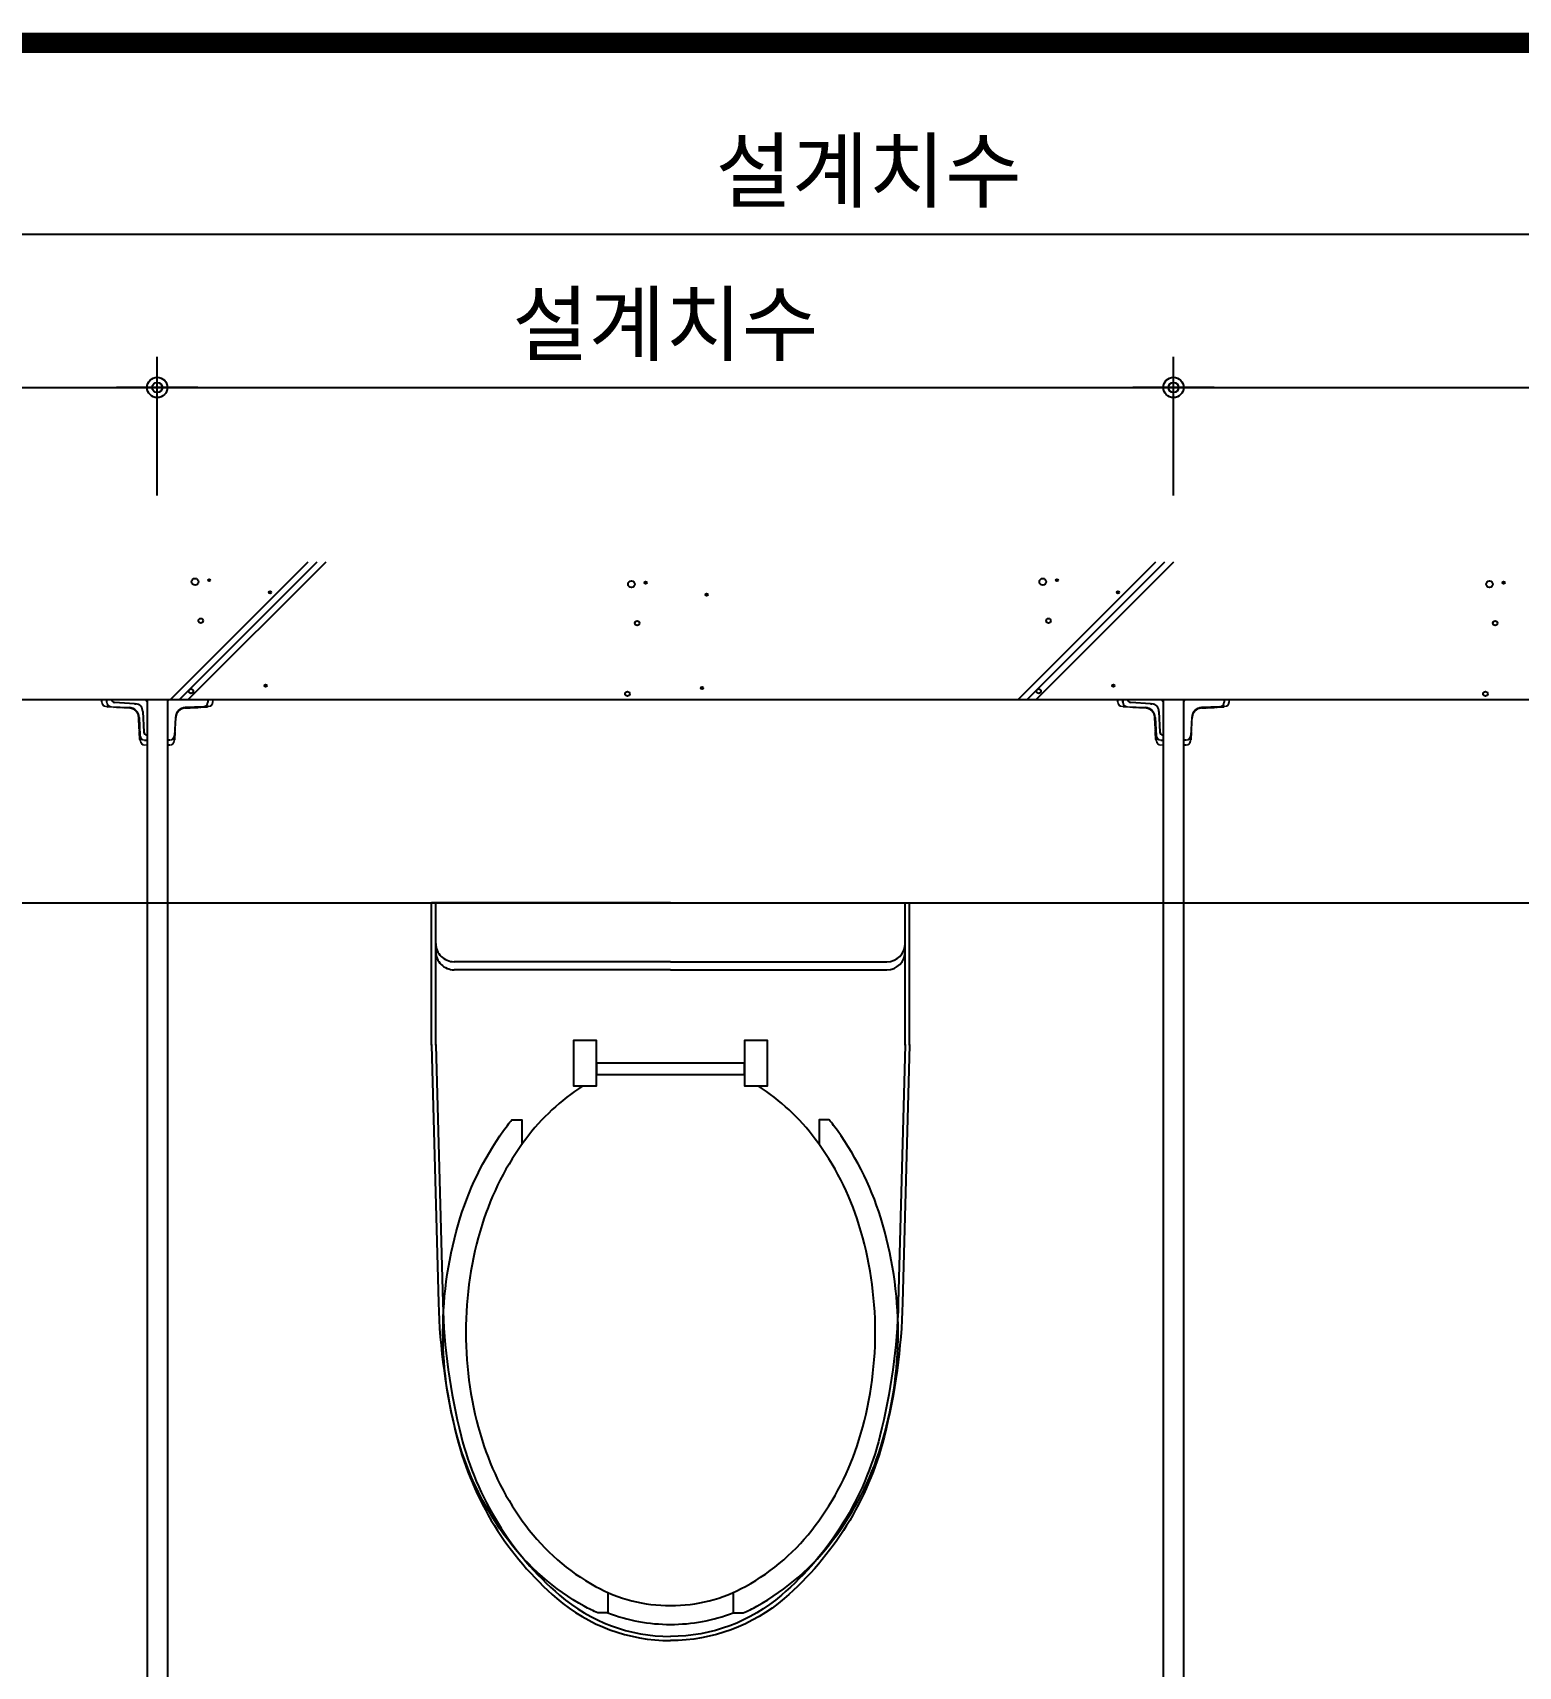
# Model space of a CAD drawing. Extents: x -256 to 8104, y -176 to 5714.
# Drawn here: x 3059 to 3790, y 3225 to 4029 of the extents above; entities that cross this region are included whole.
import ezdxf

# ---------------------------------------------------------------- set-up
doc = ezdxf.new("R2010")
doc.units = 0
doc.header["$LTSCALE"] = 30
doc.layers.get('0').update_dxf_attribs({"linetype": 'CONTINUOUS'})
doc.layers.get('DEFPOINTS').update_dxf_attribs({"linetype": 'CONTINUOUS'})
for name, color, linetype in [('0_toilet', 6, 'CONTINUOUS'), ('DIM', 7, 'CONTINUOUS'), ('HAT', 8, 'CONTINUOUS'), ('경첩', 4, 'CONTINUOUS'), ('부자재', 4, 'CONTINUOUS'), ('해치', 8, 'CONTINUOUS')]:
    doc.layers.add(name, color=color, linetype=linetype)
doc.styles.add('돋움', font='malgun.ttf')
doc.dimstyles.new('10', dxfattribs={"dimscale": 10, "dimtxt": 3, "dimasz": 1, "dimexe": 1.5, "dimexo": 2, "dimgap": 1, "dimtad": 1, "dimdec": 0, "dimlunit": 6, "dimtxsty": '돋움', "dimblk": 'DIMDOT', "dimcen": -1, "dimdle": 1.5, "dimclrt": 3, "dimazin": 3, "dimtfac": 1, "dimtdec": 0, "dimtix": 1, "dimtmove": 2, "dimatfit": 3, "dimldrblk": 'DIMDOT', "dimarcsym": 0})

# ---------------------------------------------------------------- blocks, each defined once
blk = doc.blocks.new('DIMDOT')
at = {"linetype": 'Continuous'}
blk.add_line((-2, 0), (2, 0), dxfattribs=at)
for radius in [0.5, 0.25]:
    blk.add_circle((0, 0), radius, dxfattribs=at)
blk = doc.blocks.new('*D21')
at = {"layer": 'DEFPOINTS', "color": 0}
for p in [(3620.23, 3854.62), (3120.23, 3781.49), (3620.23, 3781.49)]:
    blk.add_point(p, dxfattribs=at)
at = {"layer": 'DIM', "color": 0, "lineweight": -2, "ltscale": 10}
for p, q in [((3120.23, 3801.49), (3120.23, 3869.62)), ((3620.23, 3801.49), (3620.23, 3869.62)), ((3130.23, 3854.62), (3610.23, 3854.62))]:
    blk.add_line(p, q, dxfattribs=at)
at = {"layer": 'DIM', "color": 0, "lineweight": -2, "xscale": 10, "yscale": 10, "zscale": 10, "rotation": 180}
blk.add_blockref('DIMDOT', (3120.23, 3854.62), dxfattribs=at)
at = {"layer": 'DIM', "color": 0, "lineweight": -2, "xscale": 10, "yscale": 10, "zscale": 10}
blk.add_blockref('DIMDOT', (3620.23, 3854.62), dxfattribs=at)
at = {"layer": 'DIM', "color": 3, "insert": (3370.23, 3884.28), "char_height": 30, "attachment_point": 5, "style": '돋움'}
blk.add_mtext('설계치수', dxfattribs=at)
blk = doc.blocks.new('*D22')
at = {"layer": 'DEFPOINTS', "color": 0}
for p in [(3120.23, 3854.62), (2620.23, 3781.49), (3120.23, 3781.49)]:
    blk.add_point(p, dxfattribs=at)
at = {"layer": 'DIM', "color": 0, "lineweight": -2, "ltscale": 10}
for p, q in [((2620.23, 3801.49), (2620.23, 3869.62)), ((3120.23, 3801.49), (3120.23, 3869.62)), ((2630.23, 3854.62), (3110.23, 3854.62))]:
    blk.add_line(p, q, dxfattribs=at)
at = {"layer": 'DIM', "color": 0, "lineweight": -2, "xscale": 10, "yscale": 10, "zscale": 10, "rotation": 180}
blk.add_blockref('DIMDOT', (2620.23, 3854.62), dxfattribs=at)
at = {"layer": 'DIM', "color": 0, "lineweight": -2, "xscale": 10, "yscale": 10, "zscale": 10}
blk.add_blockref('DIMDOT', (3120.23, 3854.62), dxfattribs=at)
at = {"layer": 'DIM', "color": 3, "insert": (2870.23, 3884.28), "char_height": 30, "attachment_point": 5, "style": '돋움'}
blk.add_mtext('설계치수', dxfattribs=at)
blk = doc.blocks.new('A$C10E41893')
at = {"layer": '부자재'}
for p, q in [((6.5, 0), (6.5, 196)), ((123.3, 196), (6.5, 196)), ((123.3, 192.5), (6.5, 192.5)), ((54.8, 0), (54.8, 177.5)), ((61.4, 0), (61.4, 177.5)), ((6.5, 0), (6.5, -196)), ((54.8, 0), (54.8, -177.5)), ((61.4, 0), (61.4, -177.5)), ((123.3, -192.5), (6.5, -192.5)), ((123.3, -196), (6.5, -196))]:
    blk.add_line(p, q, dxfattribs=at)
for points in [[(122.7, 196, -0.012538), (123.3, 196), (334.6, 190.3, -0.055395), (444.7, 175.1, -0.154276), (576.9, 93.3, -0.179504), (611.5, 0, -0.179504)], [(122.8, 192.5, -0.012538), (123.2, 192.5), (334.5, 186.8, -0.055395), (443.8, 171.7, -0.154276), (574.3, 91, -0.179504), (608, 0, -0.179504)], [(572, 51.4), (588.8, 51.4), (588.8, 59.6, 0.021185), (583.3, 70.7, 0.106084), (528.4, 133.7, 0.085733), (452.6, 172.4, 0.075373), (358.7, 186.6, 0.075373), (264.8, 172.4, 0.085733), (189, 133.7, 0.007337), (184.4, 130.1), (184.4, 122), (204.7, 122)], [(156.7, -72, 0.089162), (200.2, -118.7, 0.085733), (270.3, -154.5, 0.075373), (358.7, -167.9, 0.075373), (447.1, -154.5, 0.085733), (517.2, -118.7, 0.106084), (567, -61.6, 0.126931), (582.8, 0, 0.126931), (567, 61.6, 0.106084), (517.2, 118.7, 0.085733), (447.1, 154.5, 0.075373), (358.7, 167.9, 0.075373), (270.3, 154.5, 0.085733), (200.2, 118.7, 0.089162), (156.7, 72)], [(588.8, -51.4, 0.090214), (598.2, 0, 0.090214), (588.8, 51.4, 0.106084)], [(122.7, -196, 0.012538), (123.3, -196), (334.6, -190.3, 0.055395), (444.7, -175.1, 0.154276), (576.9, -93.3, 0.179504), (611.5, 0, 0.179504)], [(122.8, -192.5, 0.012538), (123.2, -192.5), (334.5, -186.8, 0.055395), (443.8, -171.7, 0.154276), (574.3, -91, 0.179504), (608, 0, 0.179504)], [(572, -51.4), (588.8, -51.4), (588.8, -59.6, -0.021185), (583.3, -70.7, -0.106084), (528.4, -133.7, -0.085733), (452.6, -172.4, -0.075373), (358.7, -186.6, -0.075373), (264.8, -172.4, -0.085733), (189, -133.7, -0.007337), (184.4, -130.1), (184.4, -122), (204.7, -122)]]:
    blk.add_lwpolyline(points, format="xyb", dxfattribs=at)
blk.add_lwpolyline([(138, -60.8), (119.3, -60.8), (119.3, -79.5), (156.7, -79.5), (156.7, -60.8), (138, -60.8), (147.3, -60.8), (147.3, 60.8), (138, 60.8), (156.7, 60.8), (156.7, 79.5), (119.3, 79.5), (119.3, 60.8), (138, 60.8), (138, -60.8), (119.3, -60.8)], dxfattribs=at)
for centre, start, end in [((39.8, 177.5), 0, 90), ((46.4, 177.5), 0, 90), ((39.8, -177.5), 270, 0), ((46.4, -177.5), 270, 0)]:
    blk.add_arc(centre, 15, start, end, dxfattribs=at)
blk = doc.blocks.new('*D35')
at = {"layer": 'DEFPOINTS', "color": 0}
for p in [(4320.23, 3854.62), (3620.23, 3781.49), (4320.23, 3781.49)]:
    blk.add_point(p, dxfattribs=at)
at = {"layer": 'DIM', "color": 0, "lineweight": -2}
for p, q in [((3620.23, 3801.49), (3620.23, 3869.62)), ((4320.23, 3801.49), (4320.23, 3869.62)), ((3630.23, 3854.62), (4310.23, 3854.62))]:
    blk.add_line(p, q, dxfattribs=at)
at = {"layer": 'DIM', "color": 0, "lineweight": -2, "xscale": 10, "yscale": 10, "zscale": 10, "rotation": 180}
blk.add_blockref('DIMDOT', (3620.23, 3854.62), dxfattribs=at)
at = {"layer": 'DIM', "color": 0, "lineweight": -2, "xscale": 10, "yscale": 10, "zscale": 10}
blk.add_blockref('DIMDOT', (4320.23, 3854.62), dxfattribs=at)
at = {"layer": 'DIM', "color": 3, "insert": (3970.23, 3884.28), "char_height": 30, "attachment_point": 5, "style": '돋움'}
blk.add_mtext('설계치수', dxfattribs=at)
blk = doc.blocks.new('*D36')
at = {"layer": 'DEFPOINTS', "color": 0}
for p in [(4320.23, 3929.96), (2620.23, 3781.49), (4320.23, 3781.49)]:
    blk.add_point(p, dxfattribs=at)
at = {"layer": 'DIM', "color": 0, "lineweight": -2}
for p, q in [((2620.23, 3801.49), (2620.23, 3944.96)), ((4320.23, 3801.49), (4320.23, 3944.96)), ((2630.23, 3929.96), (4310.23, 3929.96))]:
    blk.add_line(p, q, dxfattribs=at)
at = {"layer": 'DIM', "color": 0, "lineweight": -2, "xscale": 10, "yscale": 10, "zscale": 10, "rotation": 180}
blk.add_blockref('DIMDOT', (2620.23, 3929.96), dxfattribs=at)
at = {"layer": 'DIM', "color": 0, "lineweight": -2, "xscale": 10, "yscale": 10, "zscale": 10}
blk.add_blockref('DIMDOT', (4320.23, 3929.96), dxfattribs=at)
at = {"layer": 'DIM', "color": 3, "insert": (3470.23, 3959.62), "char_height": 30, "attachment_point": 5, "style": '돋움'}
blk.add_mtext('설계치수', dxfattribs=at)
blk = doc.blocks.new('FOLDING_06')
for p, q in [((2620.23, 3701.05), (4320.23, 3701.05)), ((2620.23, 3601.05), (4320.23, 3601.05))]:
    blk.add_line(p, q)
at = {"color": 4}
for p, q in [((3108.97, 3698.97), (3099.25, 3699.56)), ((3108.97, 3698.97), (3109.64, 3698.97)), ((3608.92, 3698.97), (3599.2, 3699.56)), ((3608.92, 3698.97), (3609.59, 3698.97)), ((3113.05, 3695.11), (3113.55, 3685.08)), ((3613, 3695.11), (3613.5, 3685.08))]:
    blk.add_line(p, q, dxfattribs=at)
at = {"color": 8, "const_width": 10}
blk.add_lwpolyline([(2484.16, 4024.16), (5831.98, 4024.16)], dxfattribs=at)
at = {"color": 4}
for centre, radius, start, end in [((3099.33, 3701.17), 1.61, 184.02269, 266.84997), ((3109.4, 3695.32), 3.66, 356.64811, 86.2207), ((3599.28, 3701.17), 1.61, 184.02269, 266.84997), ((3609.35, 3695.32), 3.66, 356.64811, 86.2207), ((3115.19, 3685.25), 1.65, 186.1664, 269.59836), ((3615.14, 3685.25), 1.65, 186.1664, 269.59836)]:
    blk.add_arc(centre, radius, start, end, dxfattribs=at)
at = {"layer": '0_toilet'}
for p, q in [((3115.23, 3701.05), (3115.23, 2976.05)), ((3125.23, 3701.05), (3125.23, 2976.05)), ((3615.18, 3701.05), (3615.18, 2976.05)), ((3625.28, 2976.04), (3625.28, 3701.04))]:
    blk.add_line(p, q, dxfattribs=at)
at = {"layer": '경첩', "color": 4, "linetype": 'Continuous', "lineweight": 15}
for p, q in [((3092.73, 3699.91), (3092.73, 3701.05)), ((3092.73, 3701.05), (3092.98, 3701.05)), ((3092.98, 3699.91), (3092.73, 3699.91)), ((3092.98, 3701.05), (3092.98, 3699.91)), ((3092.98, 3701.05), (3095.13, 3701.05)), ((3097.47, 3697.45), (3094.97, 3697.57)), ((3094.98, 3697.82), (3096.43, 3697.75)), ((3095.13, 3701.05), (3095.13, 3699.8)), ((3095.13, 3699.8), (3095.23, 3699.8)), ((3095.23, 3699.8), (3095.23, 3701.05)), ((3095.23, 3701.05), (3095.48, 3701.05)), ((3095.23, 3699.8), (3095.48, 3699.8)), ((3095.47, 3697.38), (3095.63, 3697.54)), ((3095.47, 3697.38), (3095.55, 3697.29)), ((3095.48, 3701.05), (3095.48, 3699.8)), ((3113.73, 3701.05), (3095.48, 3701.05)), ((3098.77, 3697.14), (3095.55, 3697.29)), ((3106.45, 3697.03), (3097.47, 3697.45)), ((3097.48, 3697.7), (3106.46, 3697.28)), ((3098.77, 3697.14), (3099, 3697.38)), ((3099.44, 3697.11), (3099.68, 3697.34)), ((3099.78, 3697.09), (3100.02, 3697.33)), ((3100.45, 3697.06), (3100.69, 3697.3)), ((3115.23, 3681.3), (3115.23, 3699.55)), ((3125.23, 3681.3), (3125.23, 3699.55)), ((3126.73, 3701.05), (3144.98, 3701.05)), ((3142.98, 3697.7), (3134, 3697.28)), ((3134.01, 3697.03), (3142.99, 3697.45)), ((3140.01, 3697.06), (3139.77, 3697.3)), ((3140.68, 3697.09), (3140.44, 3697.33)), ((3141.02, 3697.11), (3140.78, 3697.34)), ((3141.69, 3697.14), (3141.46, 3697.38)), ((3141.69, 3697.14), (3144.91, 3697.29)), ((3142.99, 3697.45), (3145.49, 3697.57)), ((3145.48, 3697.82), (3144.03, 3697.75)), ((3144.99, 3697.38), (3144.83, 3697.54)), ((3144.99, 3697.38), (3144.91, 3697.29)), ((3144.98, 3701.05), (3144.98, 3699.8)), ((3145.23, 3701.05), (3144.98, 3701.05)), ((3145.23, 3699.8), (3144.98, 3699.8)), ((3145.23, 3699.8), (3145.23, 3701.05)), ((3145.33, 3699.8), (3145.23, 3699.8)), ((3147.48, 3701.05), (3145.33, 3701.05)), ((3145.33, 3701.05), (3145.33, 3699.8)), ((3147.48, 3701.05), (3147.48, 3699.91)), ((3147.73, 3701.05), (3147.48, 3701.05)), ((3147.48, 3699.91), (3147.73, 3699.91)), ((3147.73, 3699.91), (3147.73, 3701.05)), ((3592.68, 3699.91), (3592.68, 3701.05)), ((3592.68, 3701.05), (3592.93, 3701.05)), ((3592.93, 3699.91), (3592.68, 3699.91)), ((3592.93, 3701.05), (3592.93, 3699.91)), ((3592.93, 3701.05), (3595.08, 3701.05)), ((3597.42, 3697.45), (3594.92, 3697.57)), ((3594.93, 3697.82), (3596.38, 3697.75)), ((3595.08, 3701.05), (3595.08, 3699.8)), ((3595.08, 3699.8), (3595.18, 3699.8)), ((3595.18, 3699.8), (3595.18, 3701.05)), ((3595.18, 3701.05), (3595.43, 3701.05)), ((3595.18, 3699.8), (3595.43, 3699.8)), ((3595.42, 3697.38), (3595.58, 3697.54)), ((3595.42, 3697.38), (3595.5, 3697.29)), ((3595.43, 3701.05), (3595.43, 3699.8)), ((3613.68, 3701.05), (3595.43, 3701.05)), ((3598.72, 3697.14), (3595.5, 3697.29)), ((3606.4, 3697.03), (3597.42, 3697.45)), ((3597.43, 3697.7), (3606.41, 3697.28)), ((3598.72, 3697.14), (3598.95, 3697.38)), ((3599.39, 3697.11), (3599.63, 3697.34)), ((3599.73, 3697.09), (3599.97, 3697.33)), ((3600.4, 3697.06), (3600.64, 3697.3)), ((3615.18, 3681.3), (3615.18, 3699.55)), ((3625.28, 3681.3), (3625.28, 3699.55)), ((3626.78, 3701.05), (3645.03, 3701.05)), ((3643.03, 3697.7), (3634.05, 3697.28)), ((3634.06, 3697.03), (3643.04, 3697.45)), ((3640.06, 3697.06), (3639.82, 3697.3)), ((3640.73, 3697.09), (3640.49, 3697.33)), ((3641.07, 3697.11), (3640.83, 3697.34)), ((3641.74, 3697.14), (3641.51, 3697.38)), ((3641.74, 3697.14), (3644.96, 3697.29)), ((3643.04, 3697.45), (3645.54, 3697.57)), ((3645.53, 3697.82), (3644.08, 3697.75)), ((3645.04, 3697.38), (3644.88, 3697.54)), ((3645.04, 3697.38), (3644.96, 3697.29)), ((3645.03, 3701.05), (3645.03, 3699.8)), ((3645.28, 3701.05), (3645.03, 3701.05)), ((3645.28, 3699.8), (3645.03, 3699.8)), ((3645.28, 3699.8), (3645.28, 3701.05)), ((3645.38, 3699.8), (3645.28, 3699.8)), ((3647.53, 3701.05), (3645.38, 3701.05)), ((3645.38, 3701.05), (3645.38, 3699.8)), ((3647.53, 3701.05), (3647.53, 3699.91)), ((3647.78, 3701.05), (3647.53, 3701.05)), ((3647.53, 3699.91), (3647.78, 3699.91)), ((3647.78, 3699.91), (3647.78, 3701.05)), ((3103.15, 3696.93), (3100.45, 3697.06)), ((3103.15, 3696.93), (3103.39, 3697.17)), ((3103.83, 3696.9), (3104.07, 3697.14)), ((3104.17, 3696.88), (3104.41, 3697.12)), ((3104.84, 3696.85), (3105.08, 3697.09)), ((3106.19, 3696.79), (3104.84, 3696.85)), ((3106.19, 3696.79), (3106.43, 3697.03)), ((3106.43, 3696.78), (3106.19, 3696.79)), ((3107.44, 3696.62), (3107.64, 3696.82)), ((3107.97, 3696.44), (3108.16, 3696.63)), ((3108.22, 3696.34), (3108.4, 3696.52)), ((3108.68, 3696.09), (3108.86, 3696.27)), ((3108.89, 3695.95), (3109.07, 3696.13)), ((3109.98, 3694.92), (3110.16, 3695.1)), ((3110.13, 3694.71), (3110.31, 3694.89)), ((3110.4, 3694.27), (3110.58, 3694.46)), ((3110.52, 3694.04), (3110.7, 3694.23)), ((3110.68, 3693.64), (3110.87, 3693.83)), ((3111.04, 3693.32), (3110.83, 3693.12)), ((3110.84, 3693.11), (3111.04, 3693.32)), ((3110.91, 3692.74), (3111.12, 3692.96)), ((3110.94, 3692.52), (3111.16, 3692.74)), ((3110.99, 3691.61), (3110.96, 3692.26)), ((3110.99, 3691.61), (3111.22, 3691.85)), ((3110.99, 3691.51), (3111.23, 3691.75)), ((3110.99, 3691.51), (3110.99, 3691.61)), ((3111.01, 3691.17), (3110.99, 3691.51)), ((3111.01, 3691.17), (3111.25, 3691.41)), ((3111.01, 3691.07), (3111.25, 3691.31)), ((3111.01, 3691.07), (3111.01, 3691.17)), ((3111.05, 3690.15), (3111.01, 3691.07)), ((3111.05, 3690.15), (3111.29, 3690.39)), ((3111.07, 3689.91), (3111.3, 3690.15)), ((3111.09, 3689.49), (3111.07, 3689.91)), ((3111.09, 3689.49), (3111.32, 3689.73)), ((3111.09, 3689.48), (3111.32, 3689.72)), ((3111.22, 3686.61), (3111.09, 3689.48)), ((3111.63, 3683.29), (3111.2, 3692.27)), ((3111.45, 3692.28), (3111.88, 3683.31)), ((3129.01, 3692.28), (3128.58, 3683.31)), ((3128.83, 3683.29), (3129.26, 3692.27)), ((3129.37, 3689.49), (3129.14, 3689.73)), ((3129.37, 3689.48), (3129.14, 3689.72)), ((3129.39, 3689.91), (3129.16, 3690.15)), ((3129.41, 3690.15), (3129.17, 3690.39)), ((3129.45, 3691.17), (3129.21, 3691.41)), ((3129.45, 3691.07), (3129.21, 3691.31)), ((3129.47, 3691.51), (3129.23, 3691.75)), ((3129.47, 3691.61), (3129.24, 3691.85)), ((3129.24, 3686.61), (3129.37, 3689.48)), ((3129.52, 3692.52), (3129.3, 3692.74)), ((3129.55, 3692.74), (3129.34, 3692.96)), ((3129.37, 3689.49), (3129.39, 3689.91)), ((3129.41, 3690.15), (3129.45, 3691.07)), ((3129.42, 3693.32), (3129.63, 3693.12)), ((3129.62, 3693.11), (3129.42, 3693.32)), ((3129.45, 3691.17), (3129.47, 3691.51)), ((3129.45, 3691.07), (3129.45, 3691.17)), ((3129.47, 3691.61), (3129.5, 3692.26)), ((3129.47, 3691.51), (3129.47, 3691.61)), ((3129.78, 3693.64), (3129.59, 3693.83)), ((3129.94, 3694.04), (3129.76, 3694.23)), ((3130.06, 3694.27), (3129.88, 3694.46)), ((3130.33, 3694.71), (3130.15, 3694.89)), ((3130.48, 3694.92), (3130.3, 3695.1)), ((3131.57, 3695.95), (3131.39, 3696.13)), ((3131.78, 3696.09), (3131.6, 3696.27)), ((3132.24, 3696.34), (3132.06, 3696.52)), ((3132.49, 3696.44), (3132.3, 3696.63)), ((3133.02, 3696.62), (3132.82, 3696.82)), ((3134.27, 3696.79), (3134.03, 3697.03)), ((3134.03, 3696.78), (3134.27, 3696.79)), ((3134.27, 3696.79), (3135.62, 3696.85)), ((3135.62, 3696.85), (3135.38, 3697.09)), ((3136.29, 3696.88), (3136.05, 3697.12)), ((3136.63, 3696.9), (3136.39, 3697.14)), ((3137.31, 3696.93), (3137.07, 3697.17)), ((3137.31, 3696.93), (3140.01, 3697.06)), ((3603.1, 3696.93), (3600.4, 3697.06)), ((3603.1, 3696.93), (3603.34, 3697.17)), ((3603.78, 3696.9), (3604.02, 3697.14)), ((3604.12, 3696.88), (3604.36, 3697.12)), ((3604.79, 3696.85), (3605.03, 3697.09)), ((3606.14, 3696.79), (3604.79, 3696.85)), ((3606.14, 3696.79), (3606.38, 3697.03)), ((3606.38, 3696.78), (3606.14, 3696.79)), ((3607.39, 3696.62), (3607.59, 3696.82)), ((3607.92, 3696.44), (3608.11, 3696.63)), ((3608.17, 3696.34), (3608.35, 3696.52)), ((3608.63, 3696.09), (3608.81, 3696.27)), ((3608.84, 3695.95), (3609.02, 3696.13)), ((3609.93, 3694.92), (3610.11, 3695.1)), ((3610.08, 3694.71), (3610.26, 3694.89)), ((3610.35, 3694.27), (3610.53, 3694.46)), ((3610.47, 3694.04), (3610.65, 3694.23)), ((3610.63, 3693.64), (3610.82, 3693.83)), ((3610.99, 3693.32), (3610.78, 3693.12)), ((3610.79, 3693.11), (3610.99, 3693.32)), ((3610.86, 3692.74), (3611.07, 3692.96)), ((3610.89, 3692.52), (3611.11, 3692.74)), ((3610.94, 3691.61), (3610.91, 3692.26)), ((3610.94, 3691.61), (3611.17, 3691.85)), ((3610.94, 3691.51), (3611.18, 3691.75)), ((3610.94, 3691.51), (3610.94, 3691.61)), ((3610.96, 3691.17), (3610.94, 3691.51)), ((3610.96, 3691.17), (3611.2, 3691.41)), ((3610.96, 3691.07), (3611.2, 3691.31)), ((3610.96, 3691.07), (3610.96, 3691.17)), ((3611, 3690.15), (3610.96, 3691.07)), ((3611, 3690.15), (3611.24, 3690.39)), ((3611.02, 3689.91), (3611.25, 3690.15)), ((3611.04, 3689.49), (3611.02, 3689.91)), ((3611.04, 3689.49), (3611.27, 3689.73)), ((3611.04, 3689.48), (3611.27, 3689.72)), ((3611.17, 3686.61), (3611.04, 3689.48)), ((3611.58, 3683.29), (3611.15, 3692.27)), ((3611.4, 3692.28), (3611.83, 3683.31)), ((3629.06, 3692.28), (3628.63, 3683.31)), ((3628.88, 3683.29), (3629.31, 3692.27)), ((3629.42, 3689.49), (3629.19, 3689.73)), ((3629.42, 3689.48), (3629.19, 3689.72)), ((3629.44, 3689.91), (3629.21, 3690.15)), ((3629.46, 3690.15), (3629.22, 3690.39)), ((3629.5, 3691.17), (3629.26, 3691.41)), ((3629.5, 3691.07), (3629.26, 3691.31)), ((3629.52, 3691.51), (3629.28, 3691.75)), ((3629.52, 3691.61), (3629.29, 3691.85)), ((3629.29, 3686.61), (3629.42, 3689.48)), ((3629.57, 3692.52), (3629.35, 3692.74)), ((3629.6, 3692.74), (3629.39, 3692.96)), ((3629.42, 3689.49), (3629.44, 3689.91)), ((3629.46, 3690.15), (3629.5, 3691.07)), ((3629.47, 3693.32), (3629.68, 3693.12)), ((3629.67, 3693.11), (3629.47, 3693.32)), ((3629.5, 3691.17), (3629.52, 3691.51)), ((3629.5, 3691.07), (3629.5, 3691.17)), ((3629.52, 3691.61), (3629.55, 3692.26)), ((3629.52, 3691.51), (3629.52, 3691.61)), ((3629.83, 3693.64), (3629.64, 3693.83)), ((3629.99, 3694.04), (3629.81, 3694.23)), ((3630.11, 3694.27), (3629.93, 3694.46)), ((3630.38, 3694.71), (3630.2, 3694.89)), ((3630.53, 3694.92), (3630.35, 3695.1)), ((3631.62, 3695.95), (3631.44, 3696.13)), ((3631.83, 3696.09), (3631.65, 3696.27)), ((3632.29, 3696.34), (3632.11, 3696.52)), ((3632.54, 3696.44), (3632.35, 3696.63)), ((3633.07, 3696.62), (3632.87, 3696.82)), ((3634.32, 3696.79), (3634.08, 3697.03)), ((3634.08, 3696.78), (3634.32, 3696.79)), ((3634.32, 3696.79), (3635.67, 3696.85)), ((3635.67, 3696.85), (3635.43, 3697.09)), ((3636.34, 3696.88), (3636.1, 3697.12)), ((3636.68, 3696.9), (3636.44, 3697.14)), ((3637.36, 3696.93), (3637.12, 3697.17)), ((3637.36, 3696.93), (3640.06, 3697.06)), ((3111.22, 3686.61), (3111.46, 3686.85)), ((3111.24, 3686.27), (3111.48, 3686.51)), ((3111.27, 3685.6), (3111.24, 3686.27)), ((3111.27, 3685.6), (3111.51, 3685.84)), ((3111.28, 3685.26), (3111.52, 3685.5)), ((3111.32, 3684.59), (3111.56, 3684.83)), ((3111.44, 3681.89), (3111.32, 3684.59)), ((3111.44, 3681.89), (3111.68, 3682.12)), ((3111.55, 3681.29), (3111.71, 3681.45)), ((3111.75, 3680.79), (3111.63, 3683.29)), ((3111.93, 3682.25), (3112, 3680.81)), ((3113.98, 3681.3), (3115.23, 3681.3)), ((3113.98, 3681.05), (3113.98, 3681.3)), ((3115.23, 3681.3), (3115.23, 3681.05)), ((3126.48, 3681.3), (3125.23, 3681.3)), ((3125.23, 3681.3), (3125.23, 3681.05)), ((3126.48, 3681.05), (3126.48, 3681.3)), ((3128.53, 3682.25), (3128.46, 3680.81)), ((3128.71, 3680.79), (3128.83, 3683.29)), ((3128.91, 3681.29), (3128.75, 3681.45)), ((3129.02, 3681.89), (3128.78, 3682.12)), ((3129.14, 3684.59), (3128.9, 3684.83)), ((3129.18, 3685.26), (3128.94, 3685.5)), ((3129.19, 3685.6), (3128.95, 3685.84)), ((3129.22, 3686.27), (3128.98, 3686.51)), ((3129.24, 3686.61), (3129, 3686.85)), ((3129.02, 3681.89), (3129.14, 3684.59)), ((3129.19, 3685.6), (3129.22, 3686.27)), ((3611.17, 3686.61), (3611.41, 3686.85)), ((3611.19, 3686.27), (3611.43, 3686.51)), ((3611.22, 3685.6), (3611.19, 3686.27)), ((3611.22, 3685.6), (3611.46, 3685.84)), ((3611.23, 3685.26), (3611.47, 3685.5)), ((3611.27, 3684.59), (3611.51, 3684.83)), ((3611.39, 3681.89), (3611.27, 3684.59)), ((3611.39, 3681.89), (3611.63, 3682.12)), ((3611.5, 3681.29), (3611.66, 3681.45)), ((3611.7, 3680.79), (3611.58, 3683.29)), ((3611.88, 3682.25), (3611.95, 3680.81)), ((3613.93, 3681.3), (3615.18, 3681.3)), ((3613.93, 3681.05), (3613.93, 3681.3)), ((3615.18, 3681.3), (3615.18, 3681.05)), ((3626.53, 3681.3), (3625.28, 3681.3)), ((3625.28, 3681.3), (3625.28, 3681.05)), ((3626.53, 3681.05), (3626.53, 3681.3)), ((3628.58, 3682.25), (3628.51, 3680.81)), ((3628.76, 3680.79), (3628.88, 3683.29)), ((3628.96, 3681.29), (3628.8, 3681.45)), ((3629.07, 3681.89), (3628.83, 3682.12)), ((3629.19, 3684.59), (3628.95, 3684.83)), ((3629.23, 3685.26), (3628.99, 3685.5)), ((3629.24, 3685.6), (3629, 3685.84)), ((3629.27, 3686.27), (3629.03, 3686.51)), ((3629.29, 3686.61), (3629.05, 3686.85)), ((3629.07, 3681.89), (3629.19, 3684.59)), ((3629.24, 3685.6), (3629.27, 3686.27)), ((3113.98, 3681.05), (3113.98, 3680.95)), ((3115.23, 3681.05), (3113.98, 3681.05)), ((3113.98, 3680.95), (3115.23, 3680.95)), ((3114.09, 3678.8), (3115.23, 3678.8)), ((3114.09, 3678.8), (3114.09, 3678.55)), ((3115.23, 3678.55), (3114.09, 3678.55)), ((3115.23, 3680.95), (3115.23, 3678.8)), ((3115.23, 3678.8), (3115.23, 3678.55)), ((3125.23, 3681.05), (3126.48, 3681.05)), ((3126.48, 3680.95), (3125.23, 3680.95)), ((3125.23, 3680.95), (3125.23, 3678.8)), ((3126.37, 3678.8), (3125.23, 3678.8)), ((3125.23, 3678.8), (3125.23, 3678.55)), ((3125.23, 3678.55), (3126.37, 3678.55)), ((3126.37, 3678.8), (3126.37, 3678.55)), ((3126.48, 3681.05), (3126.48, 3680.95)), ((3613.93, 3681.05), (3613.93, 3680.95)), ((3615.18, 3681.05), (3613.93, 3681.05)), ((3613.93, 3680.95), (3615.18, 3680.95)), ((3614.04, 3678.8), (3615.18, 3678.8)), ((3614.04, 3678.8), (3614.04, 3678.55)), ((3615.18, 3678.55), (3614.04, 3678.55)), ((3615.18, 3680.95), (3615.18, 3678.8)), ((3615.18, 3678.8), (3615.18, 3678.55)), ((3625.28, 3681.05), (3626.53, 3681.05)), ((3626.53, 3680.95), (3625.28, 3680.95)), ((3625.28, 3680.95), (3625.28, 3678.8)), ((3626.42, 3678.8), (3625.28, 3678.8)), ((3625.28, 3678.8), (3625.28, 3678.55)), ((3625.28, 3678.55), (3626.42, 3678.55)), ((3626.42, 3678.8), (3626.42, 3678.55)), ((3626.53, 3681.05), (3626.53, 3680.95))]:
    blk.add_line(p, q, dxfattribs=at)
at = {"layer": '경첩', "color": 4, "linetype": 'Continuous', "lineweight": 15, "flags": 128}
for points in [[(3094.98, 3697.82), (3094.98, 3697.77), (3094.98, 3697.72), (3094.98, 3697.68), (3094.98, 3697.64), (3094.97, 3697.61), (3094.97, 3697.59), (3094.97, 3697.57), (3094.97, 3697.57)], [(3097.47, 3697.45), (3097.47, 3697.45), (3097.47, 3697.47), (3097.47, 3697.49), (3097.48, 3697.52), (3097.48, 3697.56), (3097.48, 3697.6), (3097.48, 3697.65), (3097.48, 3697.7)], [(3142.99, 3697.45), (3142.99, 3697.45), (3142.99, 3697.47), (3142.99, 3697.49), (3142.98, 3697.52), (3142.98, 3697.56), (3142.98, 3697.6), (3142.98, 3697.65), (3142.98, 3697.7)], [(3145.48, 3697.82), (3145.48, 3697.77), (3145.48, 3697.72), (3145.48, 3697.68), (3145.48, 3697.64), (3145.49, 3697.61), (3145.49, 3697.59), (3145.49, 3697.57), (3145.49, 3697.57)], [(3594.93, 3697.82), (3594.93, 3697.77), (3594.93, 3697.72), (3594.93, 3697.68), (3594.93, 3697.64), (3594.92, 3697.61), (3594.92, 3697.59), (3594.92, 3697.57), (3594.92, 3697.57)], [(3597.42, 3697.45), (3597.42, 3697.45), (3597.42, 3697.47), (3597.42, 3697.49), (3597.43, 3697.52), (3597.43, 3697.56), (3597.43, 3697.6), (3597.43, 3697.65), (3597.43, 3697.7)], [(3643.04, 3697.45), (3643.04, 3697.45), (3643.04, 3697.47), (3643.04, 3697.49), (3643.03, 3697.52), (3643.03, 3697.56), (3643.03, 3697.6), (3643.03, 3697.65), (3643.03, 3697.7)], [(3645.53, 3697.82), (3645.53, 3697.77), (3645.53, 3697.72), (3645.53, 3697.68), (3645.53, 3697.64), (3645.54, 3697.61), (3645.54, 3697.59), (3645.54, 3697.57), (3645.54, 3697.57)], [(3099.44, 3697.11), (3099.43, 3697.11), (3099.39, 3697.11), (3099.33, 3697.11), (3099.24, 3697.12), (3099.14, 3697.12), (3099.02, 3697.13), (3098.9, 3697.13), (3098.77, 3697.14)], [(3100.45, 3697.06), (3100.34, 3697.06), (3100.22, 3697.07), (3100.12, 3697.07), (3100.02, 3697.08), (3099.94, 3697.08), (3099.87, 3697.09), (3099.82, 3697.09), (3099.79, 3697.09), (3099.78, 3697.09)], [(3103.83, 3696.9), (3103.82, 3696.9), (3103.78, 3696.9), (3103.72, 3696.9), (3103.63, 3696.91), (3103.53, 3696.91), (3103.41, 3696.92), (3103.29, 3696.92), (3103.15, 3696.93)], [(3104.84, 3696.85), (3104.71, 3696.86), (3104.58, 3696.86), (3104.47, 3696.87), (3104.37, 3696.87), (3104.28, 3696.88), (3104.22, 3696.88), (3104.18, 3696.88), (3104.17, 3696.88)], [(3106.45, 3697.03), (3106.45, 3697.03), (3106.45, 3697.04), (3106.45, 3697.07), (3106.45, 3697.1), (3106.45, 3697.14), (3106.45, 3697.18), (3106.46, 3697.23), (3106.46, 3697.28)], [(3110.84, 3693.11), (3110.84, 3693.11), (3110.84, 3693.11)], [(3110.94, 3692.52), (3110.92, 3692.68), (3110.91, 3692.74)], [(3111.07, 3689.91), (3111.06, 3689.99), (3111.06, 3690.07), (3111.05, 3690.15)], [(3111.09, 3689.48), (3111.09, 3689.48), (3111.09, 3689.49)], [(3111.2, 3692.27), (3111.21, 3692.27), (3111.22, 3692.27), (3111.25, 3692.27), (3111.28, 3692.27), (3111.32, 3692.27), (3111.36, 3692.27), (3111.41, 3692.28), (3111.45, 3692.28)], [(3129.26, 3692.27), (3129.25, 3692.27), (3129.24, 3692.27), (3129.21, 3692.27), (3129.18, 3692.27), (3129.14, 3692.27), (3129.1, 3692.27), (3129.05, 3692.28), (3129.01, 3692.28)], [(3129.37, 3689.48), (3129.37, 3689.48), (3129.37, 3689.49)], [(3129.39, 3689.91), (3129.4, 3689.99), (3129.4, 3690.07), (3129.41, 3690.15)], [(3129.52, 3692.52), (3129.54, 3692.68), (3129.55, 3692.74)], [(3129.62, 3693.11), (3129.62, 3693.11), (3129.62, 3693.11)], [(3134.01, 3697.03), (3134.01, 3697.03), (3134.01, 3697.04), (3134.01, 3697.07), (3134.01, 3697.1), (3134.01, 3697.14), (3134.01, 3697.18), (3134, 3697.23), (3134, 3697.28)], [(3135.62, 3696.85), (3135.75, 3696.86), (3135.88, 3696.86), (3135.99, 3696.87), (3136.09, 3696.87), (3136.18, 3696.88), (3136.24, 3696.88), (3136.28, 3696.88), (3136.29, 3696.88)], [(3136.63, 3696.9), (3136.64, 3696.9), (3136.68, 3696.9), (3136.74, 3696.9), (3136.83, 3696.91), (3136.93, 3696.91), (3137.05, 3696.92), (3137.17, 3696.92), (3137.31, 3696.93)], [(3140.01, 3697.06), (3140.12, 3697.06), (3140.24, 3697.07), (3140.34, 3697.07), (3140.44, 3697.08), (3140.52, 3697.08), (3140.59, 3697.09), (3140.64, 3697.09), (3140.67, 3697.09), (3140.68, 3697.09)], [(3141.02, 3697.11), (3141.03, 3697.11), (3141.07, 3697.11), (3141.13, 3697.11), (3141.22, 3697.12), (3141.32, 3697.12), (3141.44, 3697.13), (3141.56, 3697.13), (3141.69, 3697.14)], [(3599.39, 3697.11), (3599.38, 3697.11), (3599.34, 3697.11), (3599.28, 3697.11), (3599.19, 3697.12), (3599.09, 3697.12), (3598.97, 3697.13), (3598.85, 3697.13), (3598.72, 3697.14)], [(3600.4, 3697.06), (3600.29, 3697.06), (3600.17, 3697.07), (3600.07, 3697.07), (3599.97, 3697.08), (3599.89, 3697.08), (3599.82, 3697.09), (3599.77, 3697.09), (3599.74, 3697.09), (3599.73, 3697.09)], [(3603.78, 3696.9), (3603.77, 3696.9), (3603.73, 3696.9), (3603.67, 3696.9), (3603.58, 3696.91), (3603.48, 3696.91), (3603.36, 3696.92), (3603.24, 3696.92), (3603.1, 3696.93)], [(3604.79, 3696.85), (3604.66, 3696.86), (3604.53, 3696.86), (3604.42, 3696.87), (3604.32, 3696.87), (3604.23, 3696.88), (3604.17, 3696.88), (3604.13, 3696.88), (3604.12, 3696.88)], [(3606.4, 3697.03), (3606.4, 3697.03), (3606.4, 3697.04), (3606.4, 3697.07), (3606.4, 3697.1), (3606.4, 3697.14), (3606.4, 3697.18), (3606.41, 3697.23), (3606.41, 3697.28)], [(3610.79, 3693.11), (3610.79, 3693.11), (3610.79, 3693.11)], [(3610.89, 3692.52), (3610.87, 3692.68), (3610.86, 3692.74)], [(3611.02, 3689.91), (3611.01, 3689.99), (3611.01, 3690.07), (3611, 3690.15)], [(3611.04, 3689.48), (3611.04, 3689.48), (3611.04, 3689.49)], [(3611.15, 3692.27), (3611.16, 3692.27), (3611.17, 3692.27), (3611.2, 3692.27), (3611.23, 3692.27), (3611.27, 3692.27), (3611.31, 3692.27), (3611.36, 3692.28), (3611.4, 3692.28)], [(3629.31, 3692.27), (3629.3, 3692.27), (3629.29, 3692.27), (3629.26, 3692.27), (3629.23, 3692.27), (3629.19, 3692.27), (3629.15, 3692.27), (3629.1, 3692.28), (3629.06, 3692.28)], [(3629.42, 3689.48), (3629.42, 3689.48), (3629.42, 3689.49)], [(3629.44, 3689.91), (3629.45, 3689.99), (3629.45, 3690.07), (3629.46, 3690.15)], [(3629.57, 3692.52), (3629.59, 3692.68), (3629.6, 3692.74)], [(3629.67, 3693.11), (3629.67, 3693.11), (3629.67, 3693.11)], [(3634.06, 3697.03), (3634.06, 3697.03), (3634.06, 3697.04), (3634.06, 3697.07), (3634.06, 3697.1), (3634.06, 3697.14), (3634.06, 3697.18), (3634.05, 3697.23), (3634.05, 3697.28)], [(3635.67, 3696.85), (3635.8, 3696.86), (3635.93, 3696.86), (3636.04, 3696.87), (3636.14, 3696.87), (3636.23, 3696.88), (3636.29, 3696.88), (3636.33, 3696.88), (3636.34, 3696.88)], [(3636.68, 3696.9), (3636.69, 3696.9), (3636.73, 3696.9), (3636.79, 3696.9), (3636.88, 3696.91), (3636.98, 3696.91), (3637.1, 3696.92), (3637.22, 3696.92), (3637.36, 3696.93)], [(3640.06, 3697.06), (3640.17, 3697.06), (3640.29, 3697.07), (3640.39, 3697.07), (3640.49, 3697.08), (3640.57, 3697.08), (3640.64, 3697.09), (3640.69, 3697.09), (3640.72, 3697.09), (3640.73, 3697.09)], [(3641.07, 3697.11), (3641.08, 3697.11), (3641.12, 3697.11), (3641.18, 3697.11), (3641.27, 3697.12), (3641.37, 3697.12), (3641.49, 3697.13), (3641.61, 3697.13), (3641.74, 3697.14)], [(3111.32, 3684.59), (3111.31, 3684.72), (3111.3, 3684.84), (3111.3, 3684.96), (3111.29, 3685.06), (3111.29, 3685.15), (3111.29, 3685.21), (3111.29, 3685.25), (3111.28, 3685.26)], [(3111.47, 3681.37), (3111.46, 3681.48), (3111.46, 3681.6), (3111.45, 3681.74), (3111.44, 3681.89)], [(3111.47, 3681.37), (3111.49, 3681.35), (3111.5, 3681.34), (3111.52, 3681.32), (3111.53, 3681.31), (3111.54, 3681.3), (3111.55, 3681.29), (3111.55, 3681.29), (3111.55, 3681.29)], [(3111.63, 3683.29), (3111.63, 3683.29), (3111.65, 3683.29), (3111.67, 3683.3), (3111.7, 3683.3), (3111.74, 3683.3), (3111.78, 3683.3), (3111.83, 3683.3), (3111.88, 3683.31)], [(3128.83, 3683.29), (3128.83, 3683.29), (3128.81, 3683.29), (3128.79, 3683.3), (3128.76, 3683.3), (3128.72, 3683.3), (3128.68, 3683.3), (3128.63, 3683.3), (3128.58, 3683.31)], [(3128.99, 3681.37), (3128.97, 3681.35), (3128.96, 3681.34), (3128.94, 3681.32), (3128.93, 3681.31), (3128.92, 3681.3), (3128.91, 3681.29), (3128.91, 3681.29), (3128.91, 3681.29)], [(3128.99, 3681.37), (3129, 3681.48), (3129, 3681.6), (3129.01, 3681.74), (3129.02, 3681.89)], [(3129.14, 3684.59), (3129.15, 3684.72), (3129.16, 3684.84), (3129.16, 3684.96), (3129.17, 3685.06), (3129.17, 3685.15), (3129.17, 3685.21), (3129.17, 3685.25), (3129.18, 3685.26)], [(3611.27, 3684.59), (3611.26, 3684.72), (3611.25, 3684.84), (3611.25, 3684.96), (3611.24, 3685.06), (3611.24, 3685.15), (3611.24, 3685.21), (3611.24, 3685.25), (3611.23, 3685.26)], [(3611.42, 3681.37), (3611.41, 3681.48), (3611.41, 3681.6), (3611.4, 3681.74), (3611.39, 3681.89)], [(3611.42, 3681.37), (3611.44, 3681.35), (3611.45, 3681.34), (3611.47, 3681.32), (3611.48, 3681.31), (3611.49, 3681.3), (3611.5, 3681.29), (3611.5, 3681.29), (3611.5, 3681.29)], [(3611.58, 3683.29), (3611.58, 3683.29), (3611.6, 3683.29), (3611.62, 3683.3), (3611.65, 3683.3), (3611.69, 3683.3), (3611.73, 3683.3), (3611.78, 3683.3), (3611.83, 3683.31)], [(3628.88, 3683.29), (3628.88, 3683.29), (3628.86, 3683.29), (3628.84, 3683.3), (3628.81, 3683.3), (3628.77, 3683.3), (3628.73, 3683.3), (3628.68, 3683.3), (3628.63, 3683.31)], [(3629.04, 3681.37), (3629.02, 3681.35), (3629.01, 3681.34), (3628.99, 3681.32), (3628.98, 3681.31), (3628.97, 3681.3), (3628.96, 3681.29), (3628.96, 3681.29), (3628.96, 3681.29)], [(3629.04, 3681.37), (3629.05, 3681.48), (3629.05, 3681.6), (3629.06, 3681.74), (3629.07, 3681.89)], [(3629.19, 3684.59), (3629.2, 3684.72), (3629.21, 3684.84), (3629.21, 3684.96), (3629.22, 3685.06), (3629.22, 3685.15), (3629.22, 3685.21), (3629.22, 3685.25), (3629.23, 3685.26)], [(3112, 3680.81), (3111.95, 3680.8), (3111.9, 3680.8), (3111.86, 3680.8), (3111.82, 3680.8), (3111.79, 3680.8), (3111.76, 3680.79), (3111.75, 3680.79), (3111.75, 3680.79)], [(3128.46, 3680.81), (3128.51, 3680.8), (3128.56, 3680.8), (3128.6, 3680.8), (3128.64, 3680.8), (3128.67, 3680.8), (3128.7, 3680.79), (3128.71, 3680.79), (3128.71, 3680.79)], [(3611.95, 3680.81), (3611.9, 3680.8), (3611.85, 3680.8), (3611.81, 3680.8), (3611.77, 3680.8), (3611.74, 3680.8), (3611.71, 3680.79), (3611.7, 3680.79), (3611.7, 3680.79)], [(3628.51, 3680.81), (3628.56, 3680.8), (3628.61, 3680.8), (3628.65, 3680.8), (3628.69, 3680.8), (3628.72, 3680.8), (3628.75, 3680.79), (3628.76, 3680.79), (3628.76, 3680.79)]]:
    blk.add_lwpolyline(points, dxfattribs=at)
at = {"layer": '경첩', "color": 4, "linetype": 'Continuous', "lineweight": 15}
for centre, radius, start, end in [((3095.08, 3699.91), 2.35, 180, 267.30166), ((3095.08, 3699.91), 2.1, 180, 267.30166), ((3097.58, 3699.8), 2.35, 180, 267.30166), ((3097.58, 3699.8), 2.1, 180, 267.30166), ((3113.73, 3699.55), 1.5, 0, 90), ((3126.73, 3699.55), 1.5, 90, 180), ((3142.88, 3699.8), 2.1, 272.69834, 0), ((3142.88, 3699.8), 2.35, 272.69834, 0), ((3145.38, 3699.91), 2.1, 272.69834, 0), ((3145.38, 3699.91), 2.35, 272.69834, 0), ((3595.03, 3699.91), 2.35, 180, 267.30166), ((3595.03, 3699.91), 2.1, 180, 267.30166), ((3597.53, 3699.8), 2.35, 180, 267.30166), ((3597.53, 3699.8), 2.1, 180, 267.30166), ((3613.68, 3699.55), 1.5, 0, 90), ((3626.78, 3699.55), 1.5, 90, 180), ((3642.93, 3699.8), 2.1, 272.69834, 0), ((3642.93, 3699.8), 2.35, 272.69834, 0), ((3645.43, 3699.91), 2.1, 272.69834, 0), ((3645.43, 3699.91), 2.35, 272.69834, 0), ((3106.21, 3692.03), 4.75, 75, 87.30166), ((3106.21, 3692.03), 5, 2.69834, 87.30166), ((3106.21, 3692.03), 5.25, 2.69834, 87.30166), ((3106.21, 3692.03), 4.75, 68.24939, 75.00018), ((3106.21, 3692.03), 4.75, 58.70023, 65.00519), ((3106.21, 3692.03), 4.75, 55.61419, 58.70089), ((3106.21, 3692.03), 4.75, 37.43916, 55.61511), ((3106.21, 3692.03), 4.75, 34.38551, 37.43877), ((3106.21, 3692.03), 4.75, 28.17355, 34.38489), ((3106.21, 3692.03), 4.75, 19.76602, 24.99481), ((3106.21, 3692.03), 4.75, 13.24314, 19.76602), ((3106.21, 3692.03), 4.75, 8.6056, 13.16233), ((3106.21, 3692.03), 4.75, 2.69834, 5.90882), ((3134.25, 3692.03), 5.25, 92.69834, 177.30166), ((3134.25, 3692.03), 5, 92.69834, 177.30166), ((3134.25, 3692.03), 4.75, 174.09118, 177.30166), ((3134.25, 3692.03), 4.75, 166.83767, 171.3944), ((3134.25, 3692.03), 4.75, 160.23398, 166.75686), ((3134.25, 3692.03), 4.75, 155.00519, 160.23398), ((3134.25, 3692.03), 4.75, 145.61511, 151.82645), ((3134.25, 3692.03), 4.75, 142.56123, 145.61449), ((3134.25, 3692.03), 4.75, 124.38489, 142.56084), ((3134.25, 3692.03), 4.75, 121.29911, 124.38581), ((3134.25, 3692.03), 4.75, 114.99481, 121.29977), ((3134.25, 3692.03), 4.75, 104.99982, 111.75061), ((3134.25, 3692.03), 4.75, 92.69834, 105), ((3606.16, 3692.03), 4.75, 75, 87.30166), ((3606.16, 3692.03), 5, 2.69834, 87.30166), ((3606.16, 3692.03), 5.25, 2.69834, 87.30166), ((3606.16, 3692.03), 4.75, 68.24939, 75.00018), ((3606.16, 3692.03), 4.75, 58.70023, 65.00519), ((3606.16, 3692.03), 4.75, 55.61419, 58.70089), ((3606.16, 3692.03), 4.75, 37.43916, 55.61511), ((3606.16, 3692.03), 4.75, 34.38551, 37.43877), ((3606.16, 3692.03), 4.75, 28.17355, 34.38489), ((3606.16, 3692.03), 4.75, 19.76602, 24.99481), ((3606.16, 3692.03), 4.75, 13.24314, 19.76602), ((3606.16, 3692.03), 4.75, 8.6056, 13.16233), ((3606.16, 3692.03), 4.75, 2.69834, 5.90882), ((3634.3, 3692.03), 5.25, 92.69834, 177.30166), ((3634.3, 3692.03), 5, 92.69834, 177.30166), ((3634.3, 3692.03), 4.75, 174.09118, 177.30166), ((3634.3, 3692.03), 4.75, 166.83767, 171.3944), ((3634.3, 3692.03), 4.75, 160.23398, 166.75686), ((3634.3, 3692.03), 4.75, 155.00519, 160.23398), ((3634.3, 3692.03), 4.75, 145.61511, 151.82645), ((3634.3, 3692.03), 4.75, 142.56123, 145.61449), ((3634.3, 3692.03), 4.75, 124.38489, 142.56084), ((3634.3, 3692.03), 4.75, 121.29911, 124.38581), ((3634.3, 3692.03), 4.75, 114.99481, 121.29977), ((3634.3, 3692.03), 4.75, 104.99982, 111.75061), ((3634.3, 3692.03), 4.75, 92.69834, 105), ((3113.98, 3683.4), 2.35, 182.69834, 270), ((3113.98, 3683.4), 2.1, 182.69834, 270), ((3126.48, 3683.4), 2.1, 270, 357.30166), ((3126.48, 3683.4), 2.35, 270, 357.30166), ((3613.93, 3683.4), 2.35, 182.69834, 270), ((3613.93, 3683.4), 2.1, 182.69834, 270), ((3626.53, 3683.4), 2.1, 270, 357.30166), ((3626.53, 3683.4), 2.35, 270, 357.30166), ((3114.09, 3680.9), 2.35, 182.69834, 270), ((3114.09, 3680.9), 2.1, 182.69834, 270), ((3126.37, 3680.9), 2.1, 270, 357.30166), ((3126.37, 3680.9), 2.35, 270, 357.30166), ((3614.04, 3680.9), 2.35, 182.69834, 270), ((3614.04, 3680.9), 2.1, 182.69834, 270), ((3626.42, 3680.9), 2.1, 270, 357.30166), ((3626.42, 3680.9), 2.35, 270, 357.30166)]:
    blk.add_arc(centre, radius, start, end, dxfattribs=at)
at = {"layer": '해치'}
for p, q in [((3126.69, 3701.05), (3194.43, 3768.79)), ((3135.51, 3701.05), (3203.25, 3768.79)), ((3543.81, 3701.05), (3611.55, 3768.79)), ((3552.64, 3701.05), (3620.37, 3768.79))]:
    blk.add_line(p, q, dxfattribs=at)
at = {"layer": '해치', "color": 2}
for p, q in [((3131.1, 3701.05), (3198.84, 3768.79)), ((3548.22, 3701.05), (3615.96, 3768.79))]:
    blk.add_line(p, q, dxfattribs=at)
at = {"layer": '해치'}
for centre, radius in [((3138.81, 3759.01), 1.68), ((3145.75, 3759.79), 0.56), ((3175.75, 3753.83), 0.56), ((3353.55, 3757.83), 1.68), ((3360.49, 3758.61), 0.56), ((3555.93, 3759.01), 1.68), ((3562.88, 3759.79), 0.56), ((3592.87, 3753.83), 0.56), ((3775.72, 3757.83), 1.68), ((3782.67, 3758.61), 0.56), ((3390.49, 3752.65), 0.56), ((3141.61, 3739.84), 1.12), ((3356.35, 3738.66), 1.12), ((3558.73, 3739.84), 1.12), ((3778.52, 3738.66), 1.12), ((3136.8, 3705.17), 1.12), ((3173.51, 3707.95), 0.559), ((3388.25, 3706.78), 0.559), ((3553.92, 3705.17), 1.12), ((3590.64, 3707.95), 0.559), ((3351.54, 3703.85), 1.12), ((3773.71, 3703.85), 1.12)]:
    blk.add_circle(centre, radius, dxfattribs=at)
at = {"layer": 'HAT', "xscale": 0.6000000000003638, "yscale": 0.6000000000003638, "zscale": 0.6000000000003638, "rotation": 270}
blk.add_blockref('A$C10E41893', (3372.76, 3604.95), dxfattribs=at)
at = {"layer": 'DIM'}
for base, p1, picture, middle in [((4320.23, 3929.96), (2620.23, 3781.49), '*D36', (3470.23, 3959.62)), ((4320.23, 3854.62), (3620.23, 3781.49), '*D35', (3970.23, 3884.28))]:
    dim = blk.add_linear_dim(base=base, p1=p1, p2=(4320.23, 3781.49), text='설계치수', dimstyle='10', dxfattribs=at)
    dim.commit()
    dim.dimension.update_dxf_attribs({"geometry": picture, "text_midpoint": middle})
at = {"layer": 'DIM', "ltscale": 10}
for base, p1, p2, picture, middle in [((3120.23, 3854.62), (2620.23, 3781.49), (3120.23, 3781.49), '*D22', (2870.23, 3884.28)), ((3620.23, 3854.62), (3120.23, 3781.49), (3620.23, 3781.49), '*D21', (3370.23, 3884.28))]:
    dim = blk.add_linear_dim(base=base, p1=p1, p2=p2, text='설계치수', dimstyle='10', override={"dimtxsty": '돋움'}, dxfattribs=at)
    dim.commit()
    dim.dimension.update_dxf_attribs({"geometry": picture, "text_midpoint": middle})

msp = doc.modelspace()

# ---------------------------------------------------------------- block references
msp.add_blockref('FOLDING_06', (0, 0))

doc.saveas('drawing.dxf')
